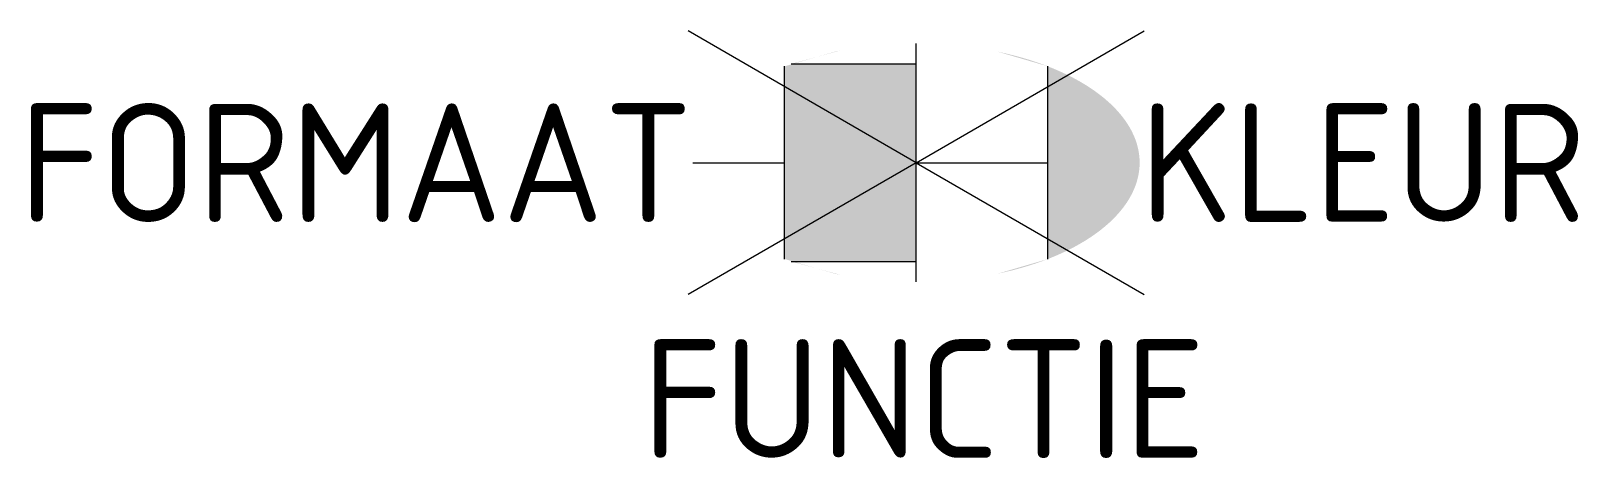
# Model space of a CAD drawing. Extents: x -13.5 to 10.1, y -4.5 to 2.
import ezdxf
from ezdxf.enums import TextEntityAlignment as Align

# ---------------------------------------------------------------- set-up
doc = ezdxf.new("R2010")
doc.units = 0
doc.styles.add('NLCS-ISO', font='NLCS-ISO.ttf')

msp = doc.modelspace()

# ---------------------------------------------------------------- hatches: boundary and pattern name
h = msp.add_hatch(color=254)
h.dxf.hatch_style = 1
edge = h.paths.add_edge_path()
edge.add_line((0, 1.5), (-1.901, 1.5))
edge.add_ellipse((0, 0), major_axis=(3.395, 0), ratio=0.533267, start_angle=124.0497, end_angle=126.0945)
edge.add_line((-2, 1.463), (-2, -1.463))
edge.add_ellipse((0, 0), major_axis=(3.395, 0), ratio=0.533267, start_angle=233.9055, end_angle=235.9503)
edge.add_line((-1.901, -1.5), (0, -1.5))
edge.add_line((0, -1.5), (0, 1.5))
edge = h.paths.add_edge_path()
edge.add_ellipse((0, 0), major_axis=(3.395, 0), ratio=0.533267, start_angle=306.0945, end_angle=413.9055)
edge.add_line((2, 1.463), (2, -1.463))

# ---------------------------------------------------------------- linework, layer by layer
for p, q in [((0, 0), (-3.464, 2)), ((0, 0), (3.464, 2)), ((0, -1.81), (0, 1.81)), ((-2, -1.463), (-2, 1.463)), ((-1.901, 1.5), (0, 1.5)), ((2, -1.463), (2, 1.463)), ((0, 0), (-3.464, -2)), ((-3.395, 0), (-2, 0)), ((0, 0), (2, 0)), ((0, 0), (3.464, -2)), ((-1.901, -1.5), (0, -1.5))]:
    msp.add_line(p, q)

# ---------------------------------------------------------------- texts
at = {"style": 'NLCS-ISO'}
msp.add_attdef('FORMAAT', text='40x60', height=1.8, dxfattribs=at).set_placement((-3.395, 0), align=Align.MIDDLE_RIGHT)
msp.add_attdef('KLEUR', text='G', height=1.8, dxfattribs=at).set_placement((3.395, 0), align=Align.MIDDLE_LEFT)
at = {"style": 'NLCS-ISO', "flags": 1}
msp.add_attdef('FUNCTIE', text='', height=1.8, dxfattribs=at).set_placement((0.116, -3.585), align=Align.MIDDLE_CENTER)

doc.saveas('drawing.dxf')
